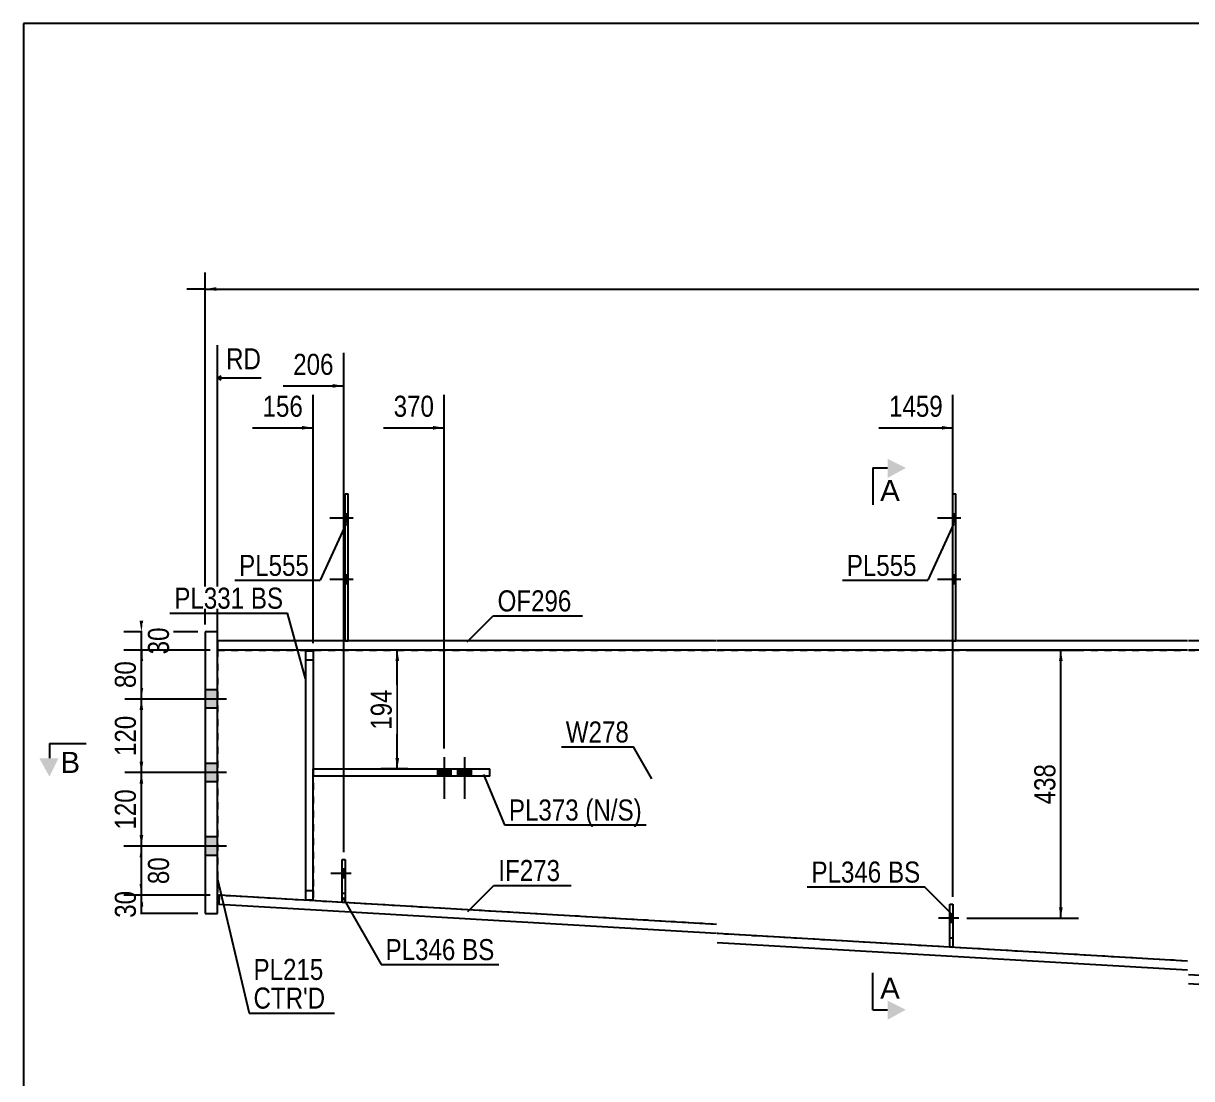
# Model space of a CAD drawing. Header units: millimetres. Extents: x -278 to 134, y -136 to 151.
# Drawn here: x -276 to -117.1, y 7.7 to 151.2 of the extents above; entities that cross this region are included whole.
import ezdxf

# ---------------------------------------------------------------- set-up
doc = ezdxf.new("R2010")
doc.units = ezdxf.units.MM
doc.linetypes.add('DXK_LINE_DOT1', pattern=[1.8814, 0.9407, -0.9407])
doc.linetypes.add('DXK_LINE_DOT2', pattern=[3.9198, 1.9599, -1.9599])
doc.styles.add('Arial', font='ARIAL.TTF', dxfattribs={"height": 0.2})
doc.styles.add('Arial Narrow', font='ARIALN.TTF', dxfattribs={"height": 0.2})

# ---------------------------------------------------------------- blocks, each defined once
blk = doc.blocks.new('Unknown-622305360-1210')
at = {"color": 5, "linetype": 'Continuous'}
for p, q in [((134.03, 151.21), (-275.97, 151.21)), ((-275.97, 151.21), (-275.97, -135.79))]:
    blk.add_line(p, q, dxfattribs=at)
blk = doc.blocks.new('Part-622305360-1469 - 1434')
at = {"color": 2, "linetype": 'Continuous'}
for p, q in [((-236.58, 49.81), (-212.53, 49.81)), ((-236.58, 48.81), (-236.58, 49.81)), ((-216.7, 48.81), (-216.7, 49.81)), ((-212.53, 48.81), (-212.53, 49.81)), ((-212.53, 48.81), (-236.58, 48.81))]:
    blk.add_line(p, q, dxfattribs=at)
blk = doc.blocks.new('Bolt-622305360-1446 - 1434')
at = {"linetype": 'Continuous'}
for points in [[(-217.83, 49.81), (-219.67, 49.81), (-219.67, 48.81), (-217.83, 48.81)], [(-215.08, 49.81), (-216.91, 49.81), (-216.91, 48.81), (-215.08, 48.81)]]:
    blk.add_hatch(color=3, dxfattribs=at).paths.add_polyline_path(points)
at = {"color": 3, "linetype": 'Continuous'}
for p, q in [((-218.75, 51.4), (-218.75, 45.73)), ((-215.99, 51.4), (-215.99, 45.73)), ((-219.67, 49.81), (-219.67, 48.81)), ((-217.83, 49.81), (-217.83, 48.81)), ((-216.91, 49.81), (-216.91, 48.81)), ((-215.08, 49.81), (-215.08, 48.81))]:
    blk.add_line(p, q, dxfattribs=at)
blk = doc.blocks.new('Part-622305360-1569 - 1434')
at = {"color": 7, "linetype": 'DXK_LINE_DOT1'}
for p, q in [((-249.58, 65.98), (-249.58, 32.65)), ((-249.58, 65.98), (-181.7, 65.98)), ((-181.6, 65.98), (-117.64, 65.98)), ((-117.54, 65.98), (-7.94, 65.98)), ((-181.7, 28.68), (-249.33, 32.63)), ((-117.64, 23.68), (-181.6, 27.42)), ((-7.94, 15.42), (-117.54, 21.82))]:
    blk.add_line(p, q, dxfattribs=at)
at = {"color": 2, "linetype": 'Continuous'}
blk.add_line((-249.58, 32.65), (-249.33, 32.63), dxfattribs=at)
blk = doc.blocks.new('Part-622305360-1613 - 1434')
at = {"color": 2, "linetype": 'Continuous'}
for p, q in [((-249.33, 32.63), (-249.41, 31.38)), ((-181.7, 28.68), (-249.33, 32.63)), ((-181.7, 27.43), (-249.41, 31.38)), ((-117.64, 23.68), (-181.6, 27.42)), ((-117.64, 22.43), (-181.6, 26.16)), ((-79.54, 19.6), (-117.54, 21.82)), ((-79.61, 18.35), (-117.54, 20.57))]:
    blk.add_line(p, q, dxfattribs=at)
blk = doc.blocks.new('Part-622305360-1657 - 1434')
at = {"color": 2, "linetype": 'Continuous'}
for p, q in [((-249.58, 67.23), (-249.58, 65.98)), ((-181.7, 67.23), (-249.58, 67.23)), ((-117.64, 67.23), (-181.6, 67.23)), ((-7.94, 67.23), (-117.54, 67.23)), ((-181.7, 65.98), (-249.58, 65.98)), ((-117.64, 65.98), (-181.6, 65.98)), ((-7.94, 65.98), (-117.54, 65.98))]:
    blk.add_line(p, q, dxfattribs=at)
blk = doc.blocks.new('Part-622305360-1792 - 1434')
at = {"color": 2, "linetype": 'Continuous'}
for p, q in [((-249.58, 68.48), (-251.25, 68.48)), ((-251.25, 68.48), (-251.25, 30.15)), ((-249.58, 30.15), (-249.58, 68.48)), ((-251.25, 30.15), (-249.58, 30.15))]:
    blk.add_line(p, q, dxfattribs=at)
blk = doc.blocks.new('Bolt-622305360-1739 - 1434')
at = {"linetype": 'Continuous'}
for points in [[(-251.25, 60.56), (-251.25, 58.06), (-249.58, 58.06), (-249.58, 60.56)], [(-251.25, 60.56), (-251.25, 58.06), (-249.58, 58.06), (-249.58, 60.56)], [(-251.25, 50.56), (-251.25, 48.06), (-249.58, 48.06), (-249.58, 50.56)], [(-251.25, 50.56), (-251.25, 48.06), (-249.58, 48.06), (-249.58, 50.56)], [(-251.25, 40.56), (-251.25, 38.06), (-249.58, 38.06), (-249.58, 40.56)], [(-251.25, 40.56), (-251.25, 38.06), (-249.58, 38.06), (-249.58, 40.56)]]:
    blk.add_hatch(color=3, dxfattribs=at).paths.add_polyline_path(points)
at = {"color": 3, "linetype": 'Continuous'}
for p, q in [((-249.58, 60.56), (-251.25, 60.56)), ((-249.58, 60.56), (-251.25, 60.56)), ((-248.33, 59.31), (-251.25, 59.31)), ((-248.33, 59.31), (-251.25, 59.31)), ((-249.58, 58.06), (-251.25, 58.06)), ((-249.58, 58.06), (-251.25, 58.06)), ((-249.58, 50.56), (-251.25, 50.56)), ((-249.58, 50.56), (-251.25, 50.56)), ((-248.33, 49.31), (-251.25, 49.31)), ((-248.33, 49.31), (-251.25, 49.31)), ((-249.58, 48.06), (-251.25, 48.06)), ((-249.58, 48.06), (-251.25, 48.06)), ((-249.58, 40.56), (-251.25, 40.56)), ((-249.58, 40.56), (-251.25, 40.56)), ((-248.33, 39.31), (-251.25, 39.31)), ((-248.33, 39.31), (-251.25, 39.31)), ((-249.58, 38.06), (-251.25, 38.06)), ((-249.58, 38.06), (-251.25, 38.06))]:
    blk.add_line(p, q, dxfattribs=at)
blk = doc.blocks.new('Part-622305360-9410 - 1434')
at = {"color": 2, "linetype": 'Continuous'}
for p, q in [((-237.58, 65.9), (-237.58, 32.03)), ((-237.58, 65.9), (-236.58, 65.9)), ((-236.58, 65.9), (-236.58, 49.81)), ((-236.58, 32.03), (-236.58, 48.81)), ((-237.58, 32.03), (-236.58, 32.03))]:
    blk.add_line(p, q, dxfattribs=at)
at = {"color": 7, "linetype": 'DXK_LINE_DOT1'}
for p, q in [((-237.58, 64.65), (-236.58, 64.65)), ((-236.58, 49.81), (-236.58, 33.28)), ((-237.58, 33.28), (-236.58, 33.28))]:
    blk.add_line(p, q, dxfattribs=at)
blk = doc.blocks.new('Part-622305360-16985 - 1434')
at = {"color": 7, "linetype": 'DXK_LINE_DOT1'}
for p, q in [((-149.97, 25.58), (-149.97, 31.41)), ((-149.97, 31.41), (-149.56, 31.41)), ((-149.56, 31.41), (-149.56, 25.58)), ((-149.97, 26.83), (-149.56, 26.83)), ((-149.56, 25.58), (-149.97, 25.58))]:
    blk.add_line(p, q, dxfattribs=at)
blk = doc.blocks.new('Part-622305360-9411 - 1434')
at = {"color": 7, "linetype": 'DXK_LINE_DOT1'}
for p, q in [((-237.58, 65.9), (-237.58, 32.03)), ((-236.58, 65.9), (-237.58, 65.9)), ((-236.58, 65.9), (-236.58, 49.81)), ((-237.58, 32.03), (-236.58, 32.03)), ((-236.58, 33.28), (-236.58, 32.03))]:
    blk.add_line(p, q, dxfattribs=at)
blk = doc.blocks.new('Part-622305360-16979 - 1434')
at = {"color": 7, "linetype": 'DXK_LINE_DOT1'}
for p, q in [((-232.62, 31.67), (-232.62, 37.5)), ((-232.62, 37.5), (-232.2, 37.5)), ((-232.2, 37.5), (-232.2, 31.67)), ((-232.62, 32.92), (-232.2, 32.92)), ((-232.2, 31.67), (-232.62, 31.67))]:
    blk.add_line(p, q, dxfattribs=at)
blk = doc.blocks.new('Part-622305360-16982 - 1434')
at = {"color": 2, "linetype": 'Continuous'}
for p, q in [((-232.62, 31.67), (-232.62, 37.5)), ((-232.62, 37.5), (-232.2, 37.5)), ((-232.2, 37.5), (-232.2, 31.67)), ((-232.2, 31.67), (-232.62, 31.67))]:
    blk.add_line(p, q, dxfattribs=at)
blk = doc.blocks.new('Part-622305360-16988 - 1434')
at = {"color": 2, "linetype": 'Continuous'}
for p, q in [((-149.97, 25.58), (-149.97, 31.41)), ((-149.97, 31.41), (-149.56, 31.41)), ((-149.56, 31.41), (-149.56, 25.58)), ((-149.56, 25.58), (-149.97, 25.58))]:
    blk.add_line(p, q, dxfattribs=at)
blk = doc.blocks.new('Bolt-622305360-16995 - 1434')
at = {"color": 3, "linetype": 'DXK_LINE_DOT2'}
for p, q in [((-232.2, 36.17), (-232.62, 36.17)), ((-231.53, 35.58), (-232.62, 35.58)), ((-232.2, 35), (-232.62, 35))]:
    blk.add_line(p, q, dxfattribs=at)
blk = doc.blocks.new('Bolt-622305360-16998 - 1434')
at = {"linetype": 'Continuous'}
blk.add_hatch(color=3, dxfattribs=at).paths.add_polyline_path([(-232.2, 35), (-232.2, 36.17), (-232.62, 36.17), (-232.62, 35)])
at = {"color": 3, "linetype": 'Continuous'}
for p, q in [((-231.41, 35.58), (-234.16, 35.58)), ((-232.2, 36.17), (-232.62, 36.17)), ((-232.2, 35), (-232.62, 35))]:
    blk.add_line(p, q, dxfattribs=at)
blk = doc.blocks.new('Bolt-622305360-17001 - 1434')
at = {"color": 3, "linetype": 'DXK_LINE_DOT2'}
for p, q in [((-149.56, 30.08), (-149.97, 30.08)), ((-148.89, 29.5), (-149.97, 29.5)), ((-149.56, 28.91), (-149.97, 28.91))]:
    blk.add_line(p, q, dxfattribs=at)
blk = doc.blocks.new('Bolt-622305360-17004 - 1434')
at = {"linetype": 'Continuous'}
blk.add_hatch(color=3, dxfattribs=at).paths.add_polyline_path([(-149.56, 28.91), (-149.56, 30.08), (-149.97, 30.08), (-149.97, 28.91)])
at = {"color": 3, "linetype": 'Continuous'}
for p, q in [((-148.76, 29.5), (-151.51, 29.5)), ((-149.56, 30.08), (-149.97, 30.08)), ((-149.56, 28.91), (-149.97, 28.91))]:
    blk.add_line(p, q, dxfattribs=at)
blk = doc.blocks.new('Part-622305360-18877 - 1434')
at = {"color": 2, "linetype": 'Continuous'}
for p, q in [((-149.56, 67.23), (-149.56, 87.23)), ((-149.56, 87.23), (-149.14, 87.23)), ((-149.14, 67.23), (-149.14, 87.23))]:
    blk.add_line(p, q, dxfattribs=at)
at = {"color": 7, "linetype": 'DXK_LINE_DOT1'}
blk.add_line((-149.56, 67.23), (-149.14, 67.23), dxfattribs=at)
blk = doc.blocks.new('Part-622305360-18878 - 1434')
at = {"color": 2, "linetype": 'Continuous'}
for p, q in [((-232.2, 67.23), (-232.2, 87.23)), ((-232.2, 87.23), (-231.78, 87.23)), ((-231.78, 67.23), (-231.78, 87.23))]:
    blk.add_line(p, q, dxfattribs=at)
at = {"color": 7, "linetype": 'DXK_LINE_DOT1'}
blk.add_line((-232.2, 67.23), (-231.78, 67.23), dxfattribs=at)
blk = doc.blocks.new('Bolt-622305360-18880 - 1434')
at = {"linetype": 'Continuous'}
for points in [[(-149.14, 83.31), (-149.14, 84.48), (-149.56, 84.48), (-149.56, 83.31)], [(-149.14, 83.31), (-149.14, 84.48), (-149.56, 84.48), (-149.56, 83.31)], [(-149.14, 74.98), (-149.14, 76.15), (-149.56, 76.15), (-149.56, 74.98)], [(-149.14, 74.98), (-149.14, 76.15), (-149.56, 76.15), (-149.56, 74.98)]]:
    blk.add_hatch(color=3, dxfattribs=at).paths.add_polyline_path(points)
at = {"color": 3, "linetype": 'Continuous'}
for p, q in [((-149.14, 84.48), (-149.56, 84.48)), ((-149.14, 84.48), (-149.56, 84.48)), ((-148.47, 83.9), (-151.64, 83.9)), ((-148.47, 83.9), (-151.64, 83.9)), ((-149.14, 83.31), (-149.56, 83.31)), ((-149.14, 83.31), (-149.56, 83.31)), ((-148.47, 75.56), (-151.64, 75.56)), ((-148.47, 75.56), (-151.64, 75.56)), ((-149.14, 76.15), (-149.56, 76.15)), ((-149.14, 76.15), (-149.56, 76.15)), ((-149.14, 74.98), (-149.56, 74.98)), ((-149.14, 74.98), (-149.56, 74.98))]:
    blk.add_line(p, q, dxfattribs=at)
blk = doc.blocks.new('Bolt-622305360-18881 - 1434')
at = {"linetype": 'Continuous'}
for points in [[(-231.78, 83.31), (-231.78, 84.48), (-232.2, 84.48), (-232.2, 83.31)], [(-231.78, 83.31), (-231.78, 84.48), (-232.2, 84.48), (-232.2, 83.31)], [(-231.78, 74.98), (-231.78, 76.15), (-232.2, 76.15), (-232.2, 74.98)], [(-231.78, 74.98), (-231.78, 76.15), (-232.2, 76.15), (-232.2, 74.98)]]:
    blk.add_hatch(color=3, dxfattribs=at).paths.add_polyline_path(points)
at = {"color": 3, "linetype": 'Continuous'}
for p, q in [((-231.78, 84.48), (-232.2, 84.48)), ((-231.78, 84.48), (-232.2, 84.48)), ((-231.12, 83.9), (-234.28, 83.9)), ((-231.12, 83.9), (-234.28, 83.9)), ((-231.78, 83.31), (-232.2, 83.31)), ((-231.78, 83.31), (-232.2, 83.31)), ((-231.12, 75.56), (-234.28, 75.56)), ((-231.12, 75.56), (-234.28, 75.56)), ((-231.78, 76.15), (-232.2, 76.15)), ((-231.78, 76.15), (-232.2, 76.15)), ((-231.78, 74.98), (-232.2, 74.98)), ((-231.78, 74.98), (-232.2, 74.98))]:
    blk.add_line(p, q, dxfattribs=at)
blk = doc.blocks.new('StraightDimension-622305360-11362 - 1434')
at = {"linetype": 'Continuous'}
for points in [[(-260.17, 31.15), (-259.92, 32.65), (-259.67, 31.15)], [(-259.67, 31.65), (-259.92, 30.15), (-260.17, 31.65)]]:
    blk.add_hatch(color=7, dxfattribs=at).paths.add_polyline_path(points)
at = {"color": 7, "linetype": 'Continuous'}
for p, q in [((-250.58, 32.65), (-262.17, 32.65)), ((-259.92, 30.15), (-259.92, 32.65)), ((-252.25, 30.15), (-262.17, 30.15))]:
    blk.add_line(p, q, dxfattribs=at)
at = {"color": 0}
blk.add_wipeout([(-260.07, 33.82), (-264.27, 33.82), (-264.27, 28.97), (-260.07, 28.97)], dxfattribs=at)
at = {"color": 3, "style": 'Arial Narrow'}
blk.add_text('30', height=2.863, rotation=90.0002, dxfattribs=at).set_placement((-260.67, 29.57))
blk = doc.blocks.new('StraightDimension-622305360-10693 - 1434')
at = {"linetype": 'Continuous'}
blk.add_hatch(color=7, dxfattribs=at).paths.add_polyline_path([(-249.75, 114.83), (-251.25, 115.08), (-249.75, 115.33)])
at = {"color": 7, "linetype": 'Continuous'}
for p, q in [((-251.25, 69.48), (-251.25, 117.33)), ((-251.25, 115.08), (-253.75, 115.08)), ((-251.25, 115.08), (104.54, 115.08))]:
    blk.add_line(p, q, dxfattribs=at)
blk = doc.blocks.new('StraightDimension-622305360-11357 - 1434')
at = {"linetype": 'Continuous'}
for points in [[(-259.67, 69.98), (-259.92, 68.48), (-260.17, 69.98)], [(-260.17, 64.48), (-259.92, 65.98), (-259.67, 64.48)]]:
    blk.add_hatch(color=7, dxfattribs=at).paths.add_polyline_path(points)
at = {"color": 7, "linetype": 'Continuous'}
for p, q in [((-252.25, 68.48), (-262.32, 68.48)), ((-259.92, 65.98), (-259.92, 68.48)), ((-250.58, 65.98), (-262.32, 65.98))]:
    blk.add_line(p, q, dxfattribs=at)
at = {"color": 0}
blk.add_wipeout([(-255.57, 69.66), (-259.77, 69.66), (-259.77, 64.8), (-255.57, 64.8)], dxfattribs=at)
at = {"color": 3, "style": 'Arial Narrow'}
blk.add_text('30', height=2.863, rotation=90.0002, dxfattribs=at).set_placement((-256.17, 65.4))
blk = doc.blocks.new('StraightDimension-622305360-11358 - 1434')
at = {"linetype": 'Continuous'}
for points in [[(-260.17, 64.48), (-259.92, 65.98), (-259.67, 64.48)], [(-259.67, 60.81), (-259.92, 59.31), (-260.17, 60.81)]]:
    blk.add_hatch(color=7, dxfattribs=at).paths.add_polyline_path(points)
at = {"color": 7, "linetype": 'Continuous'}
for p, q in [((-250.58, 65.98), (-262.17, 65.98)), ((-259.92, 59.31), (-259.92, 65.98)), ((-250.58, 59.31), (-262.17, 59.31))]:
    blk.add_line(p, q, dxfattribs=at)
at = {"color": 0}
blk.add_wipeout([(-260.07, 65.07), (-264.27, 65.07), (-264.27, 60.22), (-260.07, 60.22)], dxfattribs=at)
at = {"color": 3, "style": 'Arial Narrow'}
blk.add_text('80', height=2.863, rotation=90.0002, dxfattribs=at).set_placement((-260.67, 60.82))
blk = doc.blocks.new('StraightDimension-622305360-11359 - 1434')
at = {"linetype": 'Continuous'}
for points in [[(-260.17, 57.81), (-259.92, 59.31), (-259.67, 57.81)], [(-259.67, 50.81), (-259.92, 49.31), (-260.17, 50.81)]]:
    blk.add_hatch(color=7, dxfattribs=at).paths.add_polyline_path(points)
at = {"color": 7, "linetype": 'Continuous'}
for p, q in [((-250.58, 59.31), (-262.17, 59.31)), ((-259.92, 49.31), (-259.92, 59.31)), ((-250.58, 49.31), (-262.17, 49.31))]:
    blk.add_line(p, q, dxfattribs=at)
at = {"color": 0}
blk.add_wipeout([(-260.08, 57.65), (-264.28, 57.65), (-264.28, 50.97), (-260.08, 50.97)], dxfattribs=at)
at = {"color": 3, "style": 'Arial Narrow'}
blk.add_text('120', height=2.863, rotation=90.0002, dxfattribs=at).set_placement((-260.67, 51.57))
blk = doc.blocks.new('StraightDimension-622305360-11360 - 1434')
at = {"linetype": 'Continuous'}
for points in [[(-260.17, 47.81), (-259.92, 49.31), (-259.67, 47.81)], [(-259.67, 40.81), (-259.92, 39.31), (-260.17, 40.81)]]:
    blk.add_hatch(color=7, dxfattribs=at).paths.add_polyline_path(points)
at = {"color": 7, "linetype": 'Continuous'}
for p, q in [((-250.58, 49.31), (-262.17, 49.31)), ((-259.92, 39.31), (-259.92, 49.31)), ((-250.58, 39.31), (-262.17, 39.31))]:
    blk.add_line(p, q, dxfattribs=at)
at = {"color": 0}
blk.add_wipeout([(-260.08, 47.65), (-264.28, 47.65), (-264.28, 40.97), (-260.08, 40.97)], dxfattribs=at)
at = {"color": 3, "style": 'Arial Narrow'}
blk.add_text('120', height=2.863, rotation=90.0002, dxfattribs=at).set_placement((-260.67, 41.57))
blk = doc.blocks.new('StraightDimension-622305360-11361 - 1434')
at = {"linetype": 'Continuous'}
for points in [[(-260.17, 37.81), (-259.92, 39.31), (-259.67, 37.81)], [(-259.67, 34.15), (-259.92, 32.65), (-260.17, 34.15)]]:
    blk.add_hatch(color=7, dxfattribs=at).paths.add_polyline_path(points)
at = {"color": 7, "linetype": 'Continuous'}
for p, q in [((-250.58, 39.31), (-262.32, 39.31)), ((-259.92, 32.65), (-259.92, 39.31)), ((-250.58, 32.65), (-262.32, 32.65))]:
    blk.add_line(p, q, dxfattribs=at)
at = {"color": 0}
blk.add_wipeout([(-255.57, 38.41), (-259.77, 38.41), (-259.77, 33.55), (-255.57, 33.55)], dxfattribs=at)
at = {"color": 3, "style": 'Arial Narrow'}
blk.add_text('80', height=2.863, rotation=90.0002, dxfattribs=at).set_placement((-256.17, 34.15))
blk = doc.blocks.new('StraightDimension-622305360-20100 - 1434')
at = {"linetype": 'Continuous'}
blk.add_hatch(color=7, dxfattribs=at).paths.add_polyline_path([(-238.08, 96.46), (-236.58, 96.21), (-238.08, 95.96)])
at = {"color": 7, "linetype": 'Continuous'}
for p, q in [((-236.58, 66.9), (-236.58, 100.71)), ((-244.82, 96.21), (-236.58, 96.21))]:
    blk.add_line(p, q, dxfattribs=at)
at = {"color": 0, "linetype": 'Continuous'}
blk.add_wipeout([(-243.05, 103.56), (-243.05, 107.76), (-249, 107.76), (-249, 103.56)], dxfattribs=at)
at = {"color": 7, "linetype": 'Continuous'}
for p, q in [((-249.58, 68.23), (-249.58, 107.46)), ((-249.08, 103.21), (-249.58, 102.96)), ((-249.08, 102.71), (-249.58, 102.96)), ((-243.65, 102.96), (-249.58, 102.96))]:
    blk.add_line(p, q, dxfattribs=at)
at = {"color": 3, "linetype": 'Continuous', "style": 'Arial Narrow'}
blk.add_text('RD', height=2.863, dxfattribs=at).set_placement((-248.4, 104.16))
at = {"color": 0}
blk.add_wipeout([(-237.36, 97.11), (-237.36, 101.31), (-244.04, 101.31), (-244.04, 97.11)], dxfattribs=at)
at = {"color": 3, "style": 'Arial Narrow'}
blk.add_text('156', height=2.863, dxfattribs=at).set_placement((-243.44, 97.71))
blk = doc.blocks.new('StraightDimension-622305360-13040 - 1434')
at = {"linetype": 'Continuous'}
for points in [[(-225.37, 64.48), (-225.12, 65.98), (-224.87, 64.48)], [(-224.87, 51.31), (-225.12, 49.81), (-225.37, 51.31)]]:
    blk.add_hatch(color=7, dxfattribs=at).paths.add_polyline_path(points)
at = {"color": 7, "linetype": 'Continuous'}
for p, q in [((-223.67, 65.98), (-227.37, 65.98)), ((-225.12, 49.81), (-225.12, 65.98)), ((-223.67, 49.81), (-227.37, 49.81))]:
    blk.add_line(p, q, dxfattribs=at)
at = {"color": 0}
blk.add_wipeout([(-225.27, 61.24), (-229.47, 61.24), (-229.47, 54.55), (-225.27, 54.55)], dxfattribs=at)
at = {"color": 3, "style": 'Arial Narrow'}
blk.add_text('194', height=2.863, rotation=90.0002, dxfattribs=at).set_placement((-225.87, 55.15))
blk = doc.blocks.new('StraightDimension-622305360-13279 - 1434')
at = {"linetype": 'Continuous'}
for points in [[(-135.13, 64.48), (-134.88, 65.98), (-134.63, 64.48)], [(-134.63, 31), (-134.88, 29.5), (-135.13, 31)]]:
    blk.add_hatch(color=7, dxfattribs=at).paths.add_polyline_path(points)
at = {"color": 7, "linetype": 'Continuous'}
for p, q in [((-147.66, 65.98), (-132.48, 65.98)), ((-134.88, 29.5), (-134.88, 65.98)), ((-147.66, 29.5), (-132.48, 29.5))]:
    blk.add_line(p, q, dxfattribs=at)
at = {"color": 0}
blk.add_wipeout([(-135.03, 51.08), (-139.23, 51.08), (-139.23, 44.4), (-135.03, 44.4)], dxfattribs=at)
at = {"color": 3, "style": 'Arial Narrow'}
blk.add_text('438', height=2.863, rotation=90.0002, dxfattribs=at).set_placement((-135.63, 45))
blk = doc.blocks.new('StraightDimension-622305360-20097 - 1434')
at = {"linetype": 'Continuous'}
blk.add_hatch(color=7, dxfattribs=at).paths.add_polyline_path([(-151.06, 96.46), (-149.56, 96.21), (-151.06, 95.96)])
at = {"color": 7, "linetype": 'Continuous'}
for p, q in [((-149.56, 32.41), (-149.56, 100.71)), ((-159.62, 96.21), (-149.56, 96.21))]:
    blk.add_line(p, q, dxfattribs=at)
at = {"color": 0}
blk.add_wipeout([(-150.33, 97.11), (-150.33, 101.31), (-158.84, 101.31), (-158.84, 97.11)], dxfattribs=at)
at = {"color": 3, "style": 'Arial Narrow'}
blk.add_text('1459', height=2.863, dxfattribs=at).set_placement((-158.24, 97.71))
blk = doc.blocks.new('StraightDimension-622305360-20098 - 1434')
at = {"linetype": 'Continuous'}
blk.add_hatch(color=7, dxfattribs=at).paths.add_polyline_path([(-220.25, 96.46), (-218.75, 96.21), (-220.25, 95.96)])
at = {"color": 7, "linetype": 'Continuous'}
for p, q in [((-218.75, 52.6), (-218.75, 100.71)), ((-226.99, 96.21), (-218.75, 96.21))]:
    blk.add_line(p, q, dxfattribs=at)
at = {"color": 0}
blk.add_wipeout([(-219.53, 97.11), (-219.53, 101.31), (-226.21, 101.31), (-226.21, 97.11)], dxfattribs=at)
at = {"color": 3, "style": 'Arial Narrow'}
blk.add_text('370', height=2.863, dxfattribs=at).set_placement((-225.61, 97.71))
blk = doc.blocks.new('StraightDimension-622305360-20099 - 1434')
at = {"linetype": 'Continuous'}
blk.add_hatch(color=7, dxfattribs=at).paths.add_polyline_path([(-233.91, 102.16), (-232.41, 101.91), (-233.91, 101.66)])
at = {"color": 7, "linetype": 'Continuous'}
for p, q in [((-232.41, 38.5), (-232.41, 106.41)), ((-240.64, 101.91), (-232.41, 101.91))]:
    blk.add_line(p, q, dxfattribs=at)
at = {"color": 0}
blk.add_wipeout([(-233.18, 102.81), (-233.18, 107.01), (-239.87, 107.01), (-239.87, 102.81)], dxfattribs=at)
at = {"color": 3, "style": 'Arial Narrow'}
blk.add_text('206', height=2.863, dxfattribs=at).set_placement((-239.27, 103.41))
blk = doc.blocks.new('Mark-622305360-16242 - 1434')
at = {"color": 0}
blk.add_wipeout([(-201.43, 71.24), (-201.43, 74.24), (-211.48, 74.24), (-211.48, 71.24)], dxfattribs=at)
blk.add_wipeout([(-201.43, 71.24), (-201.43, 74.24), (-211.48, 74.24), (-211.48, 71.24)], dxfattribs=at)
at = {"color": 7, "linetype": 'Continuous'}
for p, q in [((-215.62, 67.11), (-212.08, 70.64)), ((-212.08, 70.64), (-199.93, 70.64))]:
    blk.add_line(p, q, dxfattribs=at)
at = {"color": 3, "style": 'Arial Narrow'}
blk.add_text('OF296', height=2.863, dxfattribs=at).set_placement((-211.48, 71.24))
blk = doc.blocks.new('SectionMark-622305360-2308 - 1434')
at = {"color": 7, "linetype": 'Continuous'}
for p, q in [((-160.45, 90.75), (-160.45, 85.75)), ((-160.45, 90.75), (-158.45, 90.75)), ((-160.45, 17.07), (-160.45, 22.07)), ((-160.45, 17.07), (-158.45, 17.07))]:
    blk.add_line(p, q, dxfattribs=at)
at = {"color": 0, "linetype": 'Continuous'}
for points in [[(-156.78, 86.25), (-156.78, 89.25), (-159.45, 89.25), (-159.45, 86.25)], [(-156.78, 18.57), (-156.78, 21.57), (-159.45, 21.57), (-159.45, 18.57)]]:
    blk.add_wipeout(points, dxfattribs=at)
at = {"linetype": 'Continuous'}
for points in [[(-158.45, 92), (-155.95, 90.75), (-158.45, 89.38)], [(-158.45, 18.32), (-155.95, 17.07), (-158.45, 15.7)]]:
    blk.add_hatch(color=7, dxfattribs=at).paths.add_polyline_path(points)
at = {"color": 136, "linetype": 'Continuous', "style": 'Arial'}
for p in [(-159.45, 86.25), (-159.45, 18.57)]:
    blk.add_text('A', height=2.87, dxfattribs=at).set_placement(p)
blk = doc.blocks.new('Mark-622305360-16236 - 1434')
at = {"color": 0}
blk.add_wipeout([(-202.98, 34.57), (-202.98, 37.57), (-211.38, 37.57), (-211.38, 34.57)], dxfattribs=at)
blk.add_wipeout([(-202.98, 34.57), (-202.98, 37.57), (-211.38, 37.57), (-211.38, 34.57)], dxfattribs=at)
at = {"color": 7, "linetype": 'Continuous'}
for p, q in [((-215.52, 30.44), (-211.98, 33.97)), ((-211.98, 33.97), (-201.48, 33.97))]:
    blk.add_line(p, q, dxfattribs=at)
at = {"color": 3, "style": 'Arial Narrow'}
blk.add_text('IF273', height=2.863, dxfattribs=at).set_placement((-211.38, 34.57))
blk = doc.blocks.new('SectionMark-622305360-2310 - 1434')
at = {"color": 7, "linetype": 'Continuous'}
for q in [(-267.43, 53.27), (-272.43, 51.27)]:
    blk.add_line((-272.43, 53.27), q, dxfattribs=at)
at = {"color": 0, "linetype": 'Continuous'}
blk.add_wipeout([(-268.26, 49.27), (-268.26, 52.27), (-270.93, 52.27), (-270.93, 49.27)], dxfattribs=at)
at = {"linetype": 'Continuous'}
blk.add_hatch(color=7, dxfattribs=at).paths.add_polyline_path([(-271.18, 51.27), (-272.43, 48.77), (-273.8, 51.27)])
at = {"color": 136, "linetype": 'Continuous', "style": 'Arial'}
blk.add_text('B', height=2.87, dxfattribs=at).set_placement((-270.93, 49.27))
blk = doc.blocks.new('MarkSet-622305360-16169 - 1434')
at = {"color": 0}
for points in [[(-245.93, 71.61), (-245.93, 74.61), (-255.44, 74.61), (-255.44, 71.61)], [(-240.65, 71.61), (-240.65, 74.61), (-245.03, 74.61), (-245.03, 71.61)]]:
    blk.add_wipeout(points, dxfattribs=at)
for points in [[(-245.93, 71.61), (-245.93, 74.61), (-255.44, 74.61), (-255.44, 71.61)], [(-240.65, 71.61), (-240.65, 74.61), (-245.03, 74.61), (-245.03, 71.61)]]:
    blk.add_wipeout(points, dxfattribs=at)
at = {"color": 7, "linetype": 'Continuous'}
for p in [(-256.04, 71.01), (-237.58, 62.12)]:
    blk.add_line(p, (-240.05, 71.01), dxfattribs=at)
at = {"color": 3, "style": 'Arial Narrow'}
for s, p in [('PL331', (-255.44, 71.61)), ('BS', (-245.03, 71.61))]:
    blk.add_text(s, height=2.863, dxfattribs=at).set_placement(p)
blk = doc.blocks.new('Mark-622305360-16218 - 1434')
at = {"color": 0}
for points in [[(-200.44, 42.8), (-200.44, 45.8), (-209.94, 45.8), (-209.94, 42.8)], [(-191.87, 42.8), (-191.87, 45.8), (-199.54, 45.8), (-199.54, 42.8)]]:
    blk.add_wipeout(points, dxfattribs=at)
for points in [[(-200.44, 42.8), (-200.44, 45.8), (-209.94, 45.8), (-209.94, 42.8)], [(-191.87, 42.8), (-191.87, 45.8), (-199.54, 45.8), (-199.54, 42.8)]]:
    blk.add_wipeout(points, dxfattribs=at)
at = {"color": 7, "linetype": 'Continuous'}
for p, q in [((-213.38, 49.06), (-210.54, 42.2)), ((-210.54, 42.2), (-191.27, 42.2))]:
    blk.add_line(p, q, dxfattribs=at)
at = {"color": 3, "style": 'Arial Narrow'}
for s, p in [('PL373', (-209.94, 42.8)), ('(N/', (-199.54, 42.8)), ('S)', (-195.16, 42.8))]:
    blk.add_text(s, height=2.863, dxfattribs=at).set_placement(p)
blk = doc.blocks.new('Mark-622305360-16230 - 1434')
at = {"color": 0}
blk.add_wipeout([(-193.61, 53.41), (-193.61, 56.41), (-202.2, 56.41), (-202.2, 53.41)], dxfattribs=at)
blk.add_wipeout([(-193.61, 53.41), (-193.61, 56.41), (-202.2, 56.41), (-202.2, 53.41)], dxfattribs=at)
at = {"color": 7, "linetype": 'Continuous'}
for p in [(-202.8, 52.81), (-190.51, 48.48)]:
    blk.add_line(p, (-193.01, 52.81), dxfattribs=at)
at = {"color": 3, "style": 'Arial Narrow'}
blk.add_text('W278', height=2.863, dxfattribs=at).set_placement((-202.2, 53.41))
blk = doc.blocks.new('Mark-622305360-16248 - 1434')
at = {"color": 0}
for points in [[(-235.17, 21.12), (-235.17, 24.12), (-244.67, 24.12), (-244.67, 21.12)], [(-234.91, 17.22), (-234.91, 20.22), (-244.67, 20.22), (-244.67, 17.22)]]:
    blk.add_wipeout(points, dxfattribs=at)
for points in [[(-235.17, 21.12), (-235.17, 24.12), (-244.67, 24.12), (-244.67, 21.12)], [(-234.91, 17.22), (-234.91, 20.22), (-244.67, 20.22), (-244.67, 17.22)]]:
    blk.add_wipeout(points, dxfattribs=at)
at = {"color": 7, "linetype": 'Continuous'}
for p, q in [((-249.58, 34.83), (-245.27, 16.62)), ((-245.27, 16.62), (-233.67, 16.62))]:
    blk.add_line(p, q, dxfattribs=at)
at = {"color": 3, "style": 'Arial Narrow'}
blk.add_text('PL215', height=2.863, dxfattribs=at).set_placement((-244.67, 21.12))
at = {"color": 1, "style": 'Arial Narrow'}
blk.add_text("CTR'D", height=2.863, dxfattribs=at).set_placement((-244.67, 17.22))
blk = doc.blocks.new('MarkSet-622305360-17097 - 1434')
at = {"color": 0}
for points in [[(-217.2, 23.81), (-217.2, 26.81), (-226.71, 26.81), (-226.71, 23.81)], [(-211.92, 23.81), (-211.92, 26.81), (-216.3, 26.81), (-216.3, 23.81)]]:
    blk.add_wipeout(points, dxfattribs=at)
for points in [[(-217.2, 23.81), (-217.2, 26.81), (-226.71, 26.81), (-226.71, 23.81)], [(-211.92, 23.81), (-211.92, 26.81), (-216.3, 26.81), (-216.3, 23.81)]]:
    blk.add_wipeout(points, dxfattribs=at)
at = {"color": 7, "linetype": 'Continuous'}
for p, q in [((-232.54, 32.31), (-227.31, 23.21)), ((-227.31, 23.21), (-211.32, 23.21))]:
    blk.add_line(p, q, dxfattribs=at)
at = {"color": 3, "style": 'Arial Narrow'}
for s, p in [('PL346', (-226.71, 23.81)), ('BS', (-216.3, 23.81))]:
    blk.add_text(s, height=2.863, dxfattribs=at).set_placement(p)
blk = doc.blocks.new('MarkSet-622305360-18665 - 1434')
at = {"color": 0}
for points in [[(-159.28, 34.36), (-159.28, 37.36), (-168.79, 37.36), (-168.79, 34.36)], [(-154, 34.36), (-154, 37.36), (-158.38, 37.36), (-158.38, 34.36)]]:
    blk.add_wipeout(points, dxfattribs=at)
for points in [[(-159.28, 34.36), (-159.28, 37.36), (-168.79, 37.36), (-168.79, 34.36)], [(-154, 34.36), (-154, 37.36), (-158.38, 37.36), (-158.38, 34.36)]]:
    blk.add_wipeout(points, dxfattribs=at)
at = {"color": 7, "linetype": 'Continuous'}
for p in [(-169.39, 33.76), (-149.86, 30.22)]:
    blk.add_line(p, (-153.4, 33.76), dxfattribs=at)
at = {"color": 3, "style": 'Arial Narrow'}
for s, p in [('PL346', (-168.79, 34.36)), ('BS', (-158.38, 34.36))]:
    blk.add_text(s, height=2.863, dxfattribs=at).set_placement(p)
blk = doc.blocks.new('Mark-622305360-20285 - 1434')
at = {"color": 7, "linetype": 'Continuous'}
blk.add_line((-232.09, 83.21), (-235.63, 75.47), dxfattribs=at)
at = {"color": 0}
blk.add_wipeout([(-237.13, 76.07), (-237.13, 79.07), (-246.63, 79.07), (-246.63, 76.07)], dxfattribs=at)
blk.add_wipeout([(-237.13, 76.07), (-237.13, 79.07), (-246.63, 79.07), (-246.63, 76.07)], dxfattribs=at)
at = {"color": 7, "linetype": 'Continuous'}
blk.add_line((-247.23, 75.47), (-235.63, 75.47), dxfattribs=at)
at = {"color": 3, "style": 'Arial Narrow'}
blk.add_text('PL555', height=2.863, dxfattribs=at).set_placement((-246.63, 76.07))
blk = doc.blocks.new('Mark-622305360-20289 - 1434')
at = {"color": 7, "linetype": 'Continuous'}
blk.add_line((-149.45, 83.21), (-152.98, 75.47), dxfattribs=at)
at = {"color": 0}
blk.add_wipeout([(-154.48, 76.07), (-154.48, 79.07), (-163.99, 79.07), (-163.99, 76.07)], dxfattribs=at)
blk.add_wipeout([(-154.48, 76.07), (-154.48, 79.07), (-163.99, 79.07), (-163.99, 76.07)], dxfattribs=at)
at = {"color": 7, "linetype": 'Continuous'}
blk.add_line((-164.59, 75.47), (-152.98, 75.47), dxfattribs=at)
at = {"color": 3, "style": 'Arial Narrow'}
blk.add_text('PL555', height=2.863, dxfattribs=at).set_placement((-163.99, 76.07))

msp = doc.modelspace()

# ---------------------------------------------------------------- block references
for name in ['Unknown-622305360-1210', 'Part-622305360-18878 - 1434', 'Part-622305360-18877 - 1434', 'Bolt-622305360-18881 - 1434', 'Bolt-622305360-18880 - 1434', 'Part-622305360-1792 - 1434', 'Part-622305360-1657 - 1434', 'Part-622305360-1569 - 1434', 'Part-622305360-9410 - 1434', 'Part-622305360-9411 - 1434', 'Bolt-622305360-1739 - 1434', 'Bolt-622305360-1446 - 1434', 'Part-622305360-1469 - 1434', 'Part-622305360-16979 - 1434', 'Part-622305360-16982 - 1434', 'Bolt-622305360-16998 - 1434', 'Bolt-622305360-16995 - 1434', 'Part-622305360-1613 - 1434', 'Part-622305360-16985 - 1434', 'Part-622305360-16988 - 1434', 'Bolt-622305360-17004 - 1434', 'Bolt-622305360-17001 - 1434']:
    msp.add_blockref(name, (0, 0))

# ---------------------------------------------------------------- next in the draw order: block references
for name in ['StraightDimension-622305360-10693 - 1434', 'StraightDimension-622305360-13040 - 1434', 'StraightDimension-622305360-13279 - 1434', 'Mark-622305360-16236 - 1434', 'StraightDimension-622305360-11362 - 1434', 'Mark-622305360-16248 - 1434']:
    msp.add_blockref(name, (0, 0))

# ---------------------------------------------------------------- next in the draw order: block references
for name in ['StraightDimension-622305360-20100 - 1434', 'StraightDimension-622305360-20098 - 1434', 'StraightDimension-622305360-20097 - 1434', 'Mark-622305360-16242 - 1434', 'StraightDimension-622305360-11357 - 1434', 'MarkSet-622305360-17097 - 1434']:
    msp.add_blockref(name, (0, 0))

# ---------------------------------------------------------------- next in the draw order: block references
for name in ['StraightDimension-622305360-20099 - 1434', 'SectionMark-622305360-2308 - 1434', 'StraightDimension-622305360-11358 - 1434']:
    msp.add_blockref(name, (0, 0))

# ---------------------------------------------------------------- next in the draw order: block references
for name in ['Mark-622305360-20285 - 1434', 'Mark-622305360-20289 - 1434', 'MarkSet-622305360-16169 - 1434', 'StraightDimension-622305360-11359 - 1434', 'MarkSet-622305360-18665 - 1434']:
    msp.add_blockref(name, (0, 0))

# ---------------------------------------------------------------- next in the draw order: block references
msp.add_blockref('StraightDimension-622305360-11360 - 1434', (0, 0))

# ---------------------------------------------------------------- next in the draw order: block references
for name in ['SectionMark-622305360-2310 - 1434', 'StraightDimension-622305360-11361 - 1434']:
    msp.add_blockref(name, (0, 0))

# ---------------------------------------------------------------- next in the draw order: block references
msp.add_blockref('Mark-622305360-16218 - 1434', (0, 0))

# ---------------------------------------------------------------- next in the draw order: block references
msp.add_blockref('Mark-622305360-16230 - 1434', (0, 0))

doc.saveas('drawing.dxf')
